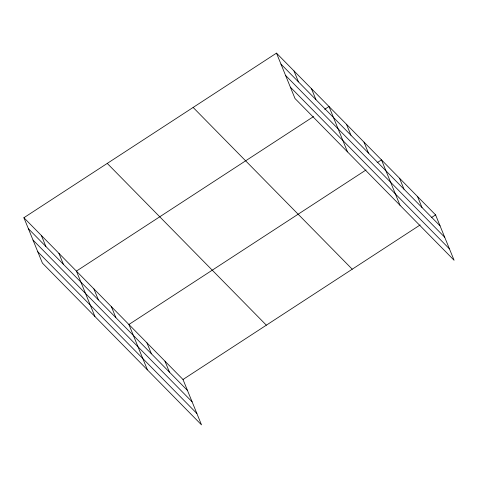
<?xml version="1.0" encoding="UTF-8"?>
<svg xmlns="http://www.w3.org/2000/svg" width="478" height="478" viewBox="0 0 478 478"><rect width="100%" height="100%" fill="white"/><g stroke="black" fill="none" stroke-linecap="round" stroke-linejoin="round"><path stroke-width="0.72" d="M23.9 217.729L183.002 379.496L201.519 424.876L42.417 263.109L23.9 217.729L276.481 53.124L435.583 214.891L454.1 260.271L294.998 98.504L276.481 53.124M313.55 116.566L76.402 271.11L94.925 316.49M324.664 109.325L328.984 106.51L347.5 151.89M366.052 169.953L128.905 324.496L147.427 369.876M377.166 162.711L381.486 159.891L400.008 205.271M183.002 379.496L420.144 224.953M431.258 217.711L435.583 214.891M280.95 64.082L440.053 225.849M285.587 75.44L444.689 237.213M290.361 87.145L449.463 248.913M193.13 107.442L352.232 269.21M107.251 163.41L266.354 325.177M28.369 228.687L187.472 390.454M33.006 240.046L192.108 401.813M37.786 251.751L196.882 413.518M417.551 196.56L422.02 207.518M399.518 178.228L403.988 189.186M363.985 142.097L368.46 153.056M346.484 124.304L350.954 135.262M311.483 88.717L315.952 99.675M293.982 70.917L298.451 81.881M164.97 361.159L169.445 372.123M146.937 342.828L151.412 353.786M111.404 306.697L115.879 317.661M93.903 288.903L98.378 299.861M58.902 253.316L63.377 264.274M41.401 235.523L45.876 246.481"/></g></svg>
